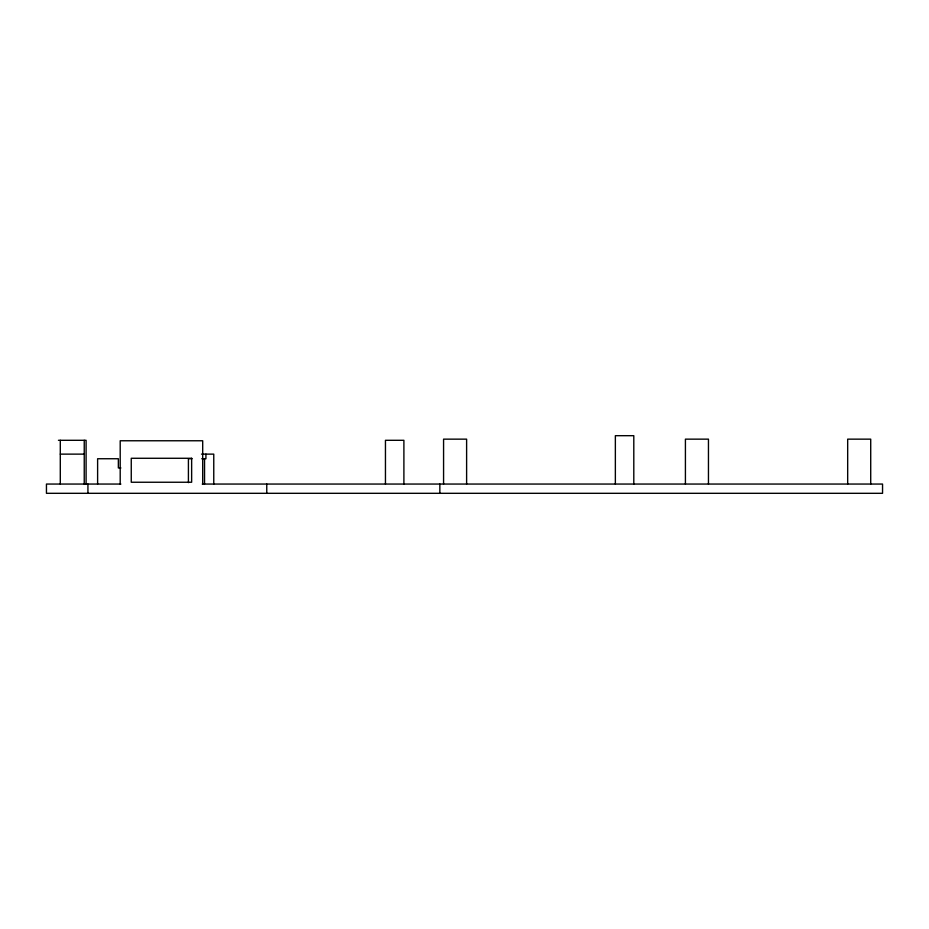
<?xml version="1.0" encoding="UTF-8"?>
<svg xmlns="http://www.w3.org/2000/svg" width="929" height="929" viewBox="0 0 929 929"><rect width="100%" height="100%" fill="white"/><g stroke="black" fill="none" stroke-linecap="round" stroke-linejoin="round"><path stroke-width="1.39" d="M58.434 440.3L86.095 440.3L86.095 484.055M60.292 454.13L84.237 454.13M201.488 454.13L213.763 454.13L213.763 484.055M191.955 458.74L188.413 458.74L188.413 482.639M201.744 458.74L205.924 458.74L205.924 454.13M120.886 467.961L118.355 467.961L118.355 458.74L97.615 458.74L97.615 484.055M120.886 484.055L46.45 484.055L46.45 493.311L882.55 493.311L882.55 484.055L202.243 484.055M870.717 484.055L870.717 439.15L847.678 439.15L847.678 484.055M708.455 484.055L708.455 439.15L685.416 439.15L685.416 484.055M633.799 484.055L633.799 435.689L615.358 435.689L615.358 484.055M466.613 484.055L466.613 439.15L443.574 439.15L443.574 484.055M439.847 484.055L439.847 493.311M403.894 484.055L403.894 440.3L385.454 440.3L385.454 484.055M266.762 484.055L266.762 493.311M204.543 458.74L204.543 484.055M202.696 484.055L202.696 440.764L120.201 440.764L120.201 484.055M87.93 484.055L87.93 493.311M84.237 440.3L84.237 484.055M60.292 440.3L60.292 484.055M191.641 458.276L131.256 458.276L131.256 482.244L191.641 482.244L191.641 458.276"/></g></svg>
